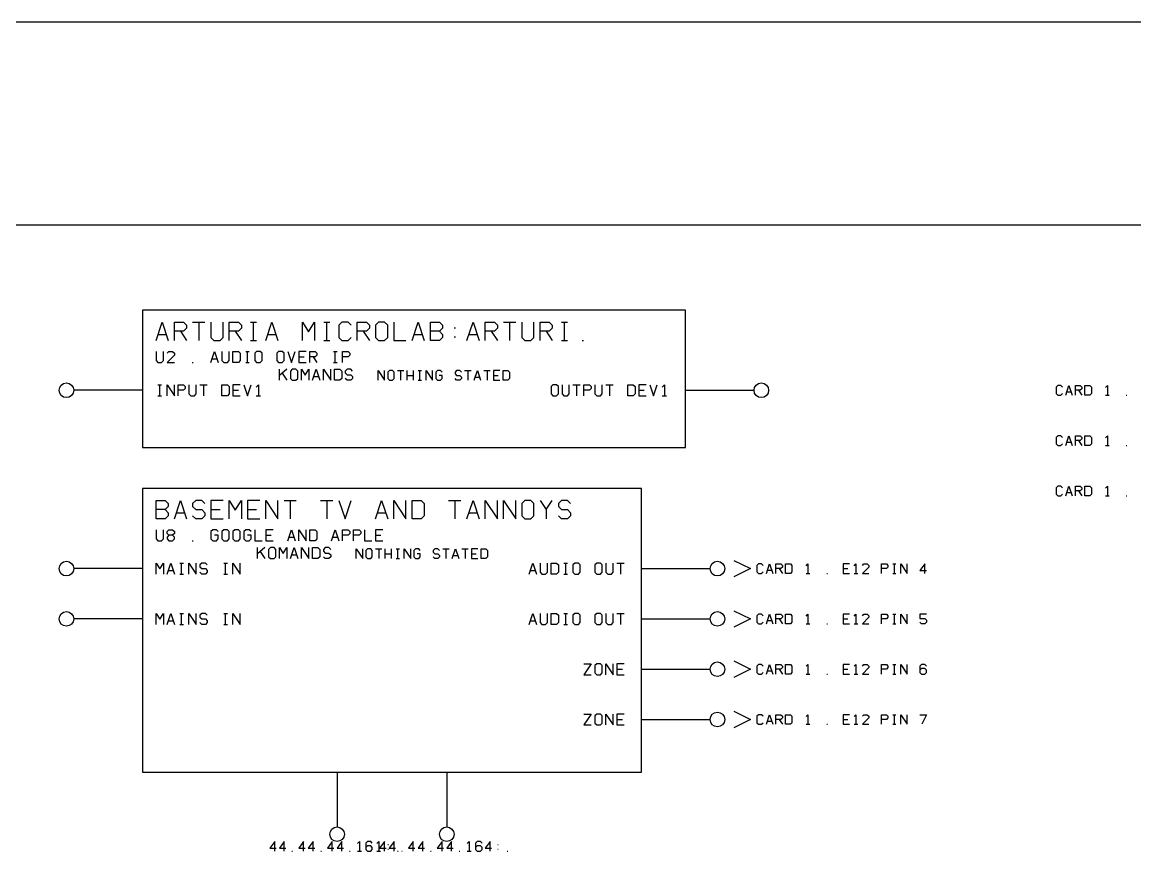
# Model space of a CAD drawing. Header units: millimetres. Extents: x 10 to 2534, y 10 to 1372.
# Drawn here: x 332.9 to 576.3, y 1189.3 to 1371.6 of the extents above; entities that cross this region are included whole.
import ezdxf

# ---------------------------------------------------------------- set-up
doc = ezdxf.new("R2010")
doc.units = ezdxf.units.MM
for name, color, linetype, lineweight in [('DEVICE', 7, 'CONTINUOUS', 25), ('GROUP', 6, 'CONTINUOUS', 25), ('LABEL', 8, 'CONTINUOUS', 25), ('PANE', 250, 'CONTINUOUS', 25), ('POINT', 4, 'CONTINUOUS', 25), ('PORT_BUS', 5, 'CONTINUOUS', 25), ('PORT_IN', 3, 'CONTINUOUS', 25), ('PORT_OUT', 30, 'CONTINUOUS', 25), ('PORTAL', 2, 'CONTINUOUS', 25), ('SHEET', 7, 'CONTINUOUS', 25)]:
    doc.layers.add(name, color=color, linetype=linetype, lineweight=lineweight)

msp = doc.modelspace()

# ---------------------------------------------------------------- linework, layer by layer
at = {"layer": 'DEVICE'}
for points in [[(359.2, 1278.6), (478, 1278.6), (478, 1308.6), (359.2, 1308.6)], [(359.2, 1207.6), (468.4, 1207.6), (468.4, 1269.6), (359.2, 1269.6)]]:
    msp.add_lwpolyline(points, close=True, dxfattribs=at)
at = {"layer": 'GROUP'}
msp.add_lwpolyline([(24, 223.4), (1535.9, 223.4), (1535.9, 1327.2), (24, 1327.2)], close=True, dxfattribs=at)
at = {"layer": 'LABEL'}
for points in [[(362.2, 1302), (363.533333, 1306), (364.866667, 1302)], [(366.2, 1302), (366.2, 1306), (368.2, 1306), (368.866667, 1305.333333), (368.866667, 1304.666667), (368.2, 1304), (366.2, 1304)], [(370.2, 1306), (372.866667, 1306)], [(371.533333, 1306), (371.533333, 1302)], [(374.2, 1306), (374.2, 1302.666667), (374.866667, 1302), (376.2, 1302), (376.866667, 1302.666667), (376.866667, 1306)], [(378.2, 1302), (378.2, 1306), (380.2, 1306), (380.866667, 1305.333333), (380.866667, 1304.666667), (380.2, 1304), (378.2, 1304)], [(382.866667, 1306), (384.2, 1306)], [(383.533333, 1302), (383.533333, 1306)], [(386.2, 1302), (387.533333, 1306), (388.866667, 1302)], [(394.2, 1302), (394.2, 1306), (395.533333, 1303.866667), (396.866667, 1306), (396.866667, 1302)], [(398.866667, 1306), (400.2, 1306)], [(399.533333, 1302), (399.533333, 1306)], [(404.866667, 1305.333333), (404.2, 1306), (402.866667, 1306), (402.2, 1305.333333), (402.2, 1302.666667), (402.866667, 1302), (404.2, 1302), (404.866667, 1302.666667)], [(406.2, 1302), (406.2, 1306), (408.2, 1306), (408.866667, 1305.333333), (408.866667, 1304.666667), (408.2, 1304), (406.2, 1304)], [(410.866667, 1302), (412.2, 1302), (412.866667, 1302.666667), (412.866667, 1305.333333), (412.2, 1306), (410.866667, 1306), (410.2, 1305.333333), (410.2, 1302.666667), (410.866667, 1302)], [(414.2, 1306), (414.2, 1302), (416.866667, 1302)], [(418.2, 1302), (419.533333, 1306), (420.866667, 1302)], [(422.2, 1302), (422.2, 1306), (424.2, 1306), (424.866667, 1305.333333), (424.866667, 1304.666667), (424.2, 1304), (422.2, 1304)], [(427.4, 1304.8), (427.666667, 1304.8)], [(430.2, 1302), (431.533333, 1306), (432.866667, 1302)], [(434.2, 1302), (434.2, 1306), (436.2, 1306), (436.866667, 1305.333333), (436.866667, 1304.666667), (436.2, 1304), (434.2, 1304)], [(438.2, 1306), (440.866667, 1306)], [(439.533333, 1306), (439.533333, 1302)], [(442.2, 1306), (442.2, 1302.666667), (442.866667, 1302), (444.2, 1302), (444.866667, 1302.666667), (444.866667, 1306)], [(446.2, 1302), (446.2, 1306), (448.2, 1306), (448.866667, 1305.333333), (448.866667, 1304.666667), (448.2, 1304), (446.2, 1304)], [(450.866667, 1306), (452.2, 1306)], [(451.533333, 1302), (451.533333, 1306)], [(362.666667, 1303.333333), (364.4, 1303.333333)], [(367.533333, 1304), (368.866667, 1302)], [(379.533333, 1304), (380.866667, 1302)], [(382.866667, 1302), (384.2, 1302)], [(386.666667, 1303.333333), (388.4, 1303.333333)], [(398.866667, 1302), (400.2, 1302)], [(407.533333, 1304), (408.866667, 1302)], [(418.666667, 1303.333333), (420.4, 1303.333333)], [(424.2, 1304), (424.866667, 1303.333333), (424.866667, 1302.666667), (424.2, 1302), (422.2, 1302)], [(427.4, 1302.8), (427.666667, 1302.8)], [(430.666667, 1303.333333), (432.4, 1303.333333)], [(435.533333, 1304), (436.866667, 1302)], [(447.533333, 1304), (448.866667, 1302)], [(450.866667, 1302), (452.2, 1302)], [(455.4, 1302), (455.666667, 1302)], [(362.2, 1299.6), (362.2, 1297.6), (362.6, 1297.2), (363.4, 1297.2), (363.8, 1297.6), (363.8, 1299.6)], [(364.6, 1299.2), (365, 1299.6), (365.8, 1299.6), (366.2, 1299.2), (366.2, 1298.8), (364.6, 1297.2), (366.2, 1297.2)], [(374.2, 1297.2), (375, 1299.6), (375.8, 1297.2)], [(376.6, 1299.6), (376.6, 1297.6), (377, 1297.2), (377.8, 1297.2), (378.2, 1297.6), (378.2, 1299.6)], [(379, 1297.2), (379, 1299.6), (380.2, 1299.6), (380.6, 1299.2), (380.6, 1297.6), (380.2, 1297.2), (379, 1297.2)], [(381.8, 1299.6), (382.6, 1299.6)], [(382.2, 1297.2), (382.2, 1299.6)], [(384.2, 1297.2), (385, 1297.2), (385.4, 1297.6), (385.4, 1299.2), (385, 1299.6), (384.2, 1299.6), (383.8, 1299.2), (383.8, 1297.6), (384.2, 1297.2)], [(389, 1297.2), (389.8, 1297.2), (390.2, 1297.6), (390.2, 1299.2), (389.8, 1299.6), (389, 1299.6), (388.6, 1299.2), (388.6, 1297.6), (389, 1297.2)], [(391, 1299.6), (391.8, 1297.2), (392.6, 1299.6)], [(395, 1299.6), (393.4, 1299.6), (393.4, 1297.2), (395, 1297.2)], [(395.8, 1297.2), (395.8, 1299.6), (397, 1299.6), (397.4, 1299.2), (397.4, 1298.8), (397, 1298.4), (395.8, 1298.4)], [(401, 1299.6), (401.8, 1299.6)], [(401.4, 1297.2), (401.4, 1299.6)], [(403, 1297.2), (403, 1299.6), (404.2, 1299.6), (404.6, 1299.2), (404.6, 1298.8), (404.2, 1298.4), (403, 1298.4)], [(370.12, 1297.2), (370.28, 1297.2)], [(374.48, 1298), (375.52, 1298)], [(381.8, 1297.2), (382.6, 1297.2)], [(393.4, 1298.4), (394.6, 1298.4)], [(396.6, 1298.4), (397.4, 1297.2)], [(401, 1297.2), (401.8, 1297.2)], [(362.6, 1292.3), (363.4, 1292.3)], [(363, 1289.9), (363, 1292.3)], [(364.6, 1289.9), (364.6, 1292.3), (366.2, 1289.9), (366.2, 1292.3)], [(367, 1289.9), (367, 1292.3), (368.2, 1292.3), (368.6, 1291.9), (368.6, 1291.5), (368.2, 1291.1), (367, 1291.1)], [(369.4, 1292.3), (369.4, 1290.3), (369.8, 1289.9), (370.6, 1289.9), (371, 1290.3), (371, 1292.3)], [(371.8, 1292.3), (373.4, 1292.3)], [(372.6, 1292.3), (372.6, 1289.9)], [(376.6, 1289.9), (376.6, 1292.3), (377.8, 1292.3), (378.2, 1291.9), (378.2, 1290.3), (377.8, 1289.9), (376.6, 1289.9)], [(380.6, 1292.3), (379, 1292.3), (379, 1289.9), (380.6, 1289.9)], [(381.4, 1292.3), (382.2, 1289.9), (383, 1292.3)], [(384.12, 1291.82), (384.6, 1292.3), (384.6, 1289.9)], [(449, 1289.9), (449.8, 1289.9), (450.2, 1290.3), (450.2, 1291.9), (449.8, 1292.3), (449, 1292.3), (448.6, 1291.9), (448.6, 1290.3), (449, 1289.9)], [(451, 1292.3), (451, 1290.3), (451.4, 1289.9), (452.2, 1289.9), (452.6, 1290.3), (452.6, 1292.3)], [(453.4, 1292.3), (455, 1292.3)], [(454.2, 1292.3), (454.2, 1289.9)], [(455.8, 1289.9), (455.8, 1292.3), (457, 1292.3), (457.4, 1291.9), (457.4, 1291.5), (457, 1291.1), (455.8, 1291.1)], [(458.2, 1292.3), (458.2, 1290.3), (458.6, 1289.9), (459.4, 1289.9), (459.8, 1290.3), (459.8, 1292.3)], [(460.6, 1292.3), (462.2, 1292.3)], [(461.4, 1292.3), (461.4, 1289.9)], [(465.4, 1289.9), (465.4, 1292.3), (466.6, 1292.3), (467, 1291.9), (467, 1290.3), (466.6, 1289.9), (465.4, 1289.9)], [(469.4, 1292.3), (467.8, 1292.3), (467.8, 1289.9), (469.4, 1289.9)], [(470.2, 1292.3), (471, 1289.9), (471.8, 1292.3)], [(472.92, 1291.82), (473.4, 1292.3), (473.4, 1289.9)], [(362.6, 1289.9), (363.4, 1289.9)], [(379, 1291.1), (380.2, 1291.1)], [(384.12, 1289.9), (385.08, 1289.9)], [(467.8, 1291.1), (469, 1291.1)], [(472.92, 1289.9), (473.88, 1289.9)], [(362.2, 1263), (362.2, 1267), (364.2, 1267), (364.866667, 1266.333333), (364.866667, 1265.666667), (364.2, 1265), (362.2, 1265)], [(366.2, 1263), (367.533333, 1267), (368.866667, 1263)], [(372.866667, 1266.333333), (372.2, 1267), (370.866667, 1267), (370.2, 1266.333333), (370.2, 1265.666667), (370.866667, 1265), (372.2, 1265), (372.866667, 1264.333333), (372.866667, 1263.666667), (372.2, 1263), (370.866667, 1263), (370.2, 1263.666667)], [(376.866667, 1267), (374.2, 1267), (374.2, 1263), (376.866667, 1263)], [(378.2, 1263), (378.2, 1267), (379.533333, 1264.866667), (380.866667, 1267), (380.866667, 1263)], [(384.866667, 1267), (382.2, 1267), (382.2, 1263), (384.866667, 1263)], [(386.2, 1263), (386.2, 1267), (388.866667, 1263), (388.866667, 1267)], [(390.2, 1267), (392.866667, 1267)], [(391.533333, 1267), (391.533333, 1263)], [(398.2, 1267), (400.866667, 1267)], [(399.533333, 1267), (399.533333, 1263)], [(402.2, 1267), (403.533333, 1263), (404.866667, 1267)], [(410.2, 1263), (411.533333, 1267), (412.866667, 1263)], [(414.2, 1263), (414.2, 1267), (416.866667, 1263), (416.866667, 1267)], [(418.2, 1263), (418.2, 1267), (420.2, 1267), (420.866667, 1266.333333), (420.866667, 1263.666667), (420.2, 1263), (418.2, 1263)], [(426.2, 1267), (428.866667, 1267)], [(427.533333, 1267), (427.533333, 1263)], [(430.2, 1263), (431.533333, 1267), (432.866667, 1263)], [(434.2, 1263), (434.2, 1267), (436.866667, 1263), (436.866667, 1267)], [(438.2, 1263), (438.2, 1267), (440.866667, 1263), (440.866667, 1267)], [(442.866667, 1263), (444.2, 1263), (444.866667, 1263.666667), (444.866667, 1266.333333), (444.2, 1267), (442.866667, 1267), (442.2, 1266.333333), (442.2, 1263.666667), (442.866667, 1263)], [(446.2, 1267), (447.533333, 1265), (448.866667, 1267)], [(452.866667, 1266.333333), (452.2, 1267), (450.866667, 1267), (450.2, 1266.333333), (450.2, 1265.666667), (450.866667, 1265), (452.2, 1265), (452.866667, 1264.333333), (452.866667, 1263.666667), (452.2, 1263), (450.866667, 1263), (450.2, 1263.666667)], [(364.2, 1265), (364.866667, 1264.333333), (364.866667, 1263.666667), (364.2, 1263), (362.2, 1263)], [(366.666667, 1264.333333), (368.4, 1264.333333)], [(374.2, 1265), (376.2, 1265)], [(382.2, 1265), (384.2, 1265)], [(410.666667, 1264.333333), (412.4, 1264.333333)], [(430.666667, 1264.333333), (432.4, 1264.333333)], [(447.533333, 1265), (447.533333, 1263)], [(362.2, 1260.6), (362.2, 1258.6), (362.6, 1258.2), (363.4, 1258.2), (363.8, 1258.6), (363.8, 1260.6)], [(365, 1259.4), (364.6, 1259.8), (364.6, 1260.2), (365, 1260.6), (365.8, 1260.6), (366.2, 1260.2), (366.2, 1259.8), (365.8, 1259.4), (365, 1259.4), (364.6, 1259), (364.6, 1258.6), (365, 1258.2), (365.8, 1258.2), (366.2, 1258.6), (366.2, 1259), (365.8, 1259.4)], [(375.8, 1260.2), (375.4, 1260.6), (374.6, 1260.6), (374.2, 1260.2), (374.2, 1258.6), (374.6, 1258.2), (375.4, 1258.2), (375.8, 1258.6), (375.8, 1259.4), (375, 1259.4)], [(377, 1258.2), (377.8, 1258.2), (378.2, 1258.6), (378.2, 1260.2), (377.8, 1260.6), (377, 1260.6), (376.6, 1260.2), (376.6, 1258.6), (377, 1258.2)], [(379.4, 1258.2), (380.2, 1258.2), (380.6, 1258.6), (380.6, 1260.2), (380.2, 1260.6), (379.4, 1260.6), (379, 1260.2), (379, 1258.6), (379.4, 1258.2)], [(383, 1260.2), (382.6, 1260.6), (381.8, 1260.6), (381.4, 1260.2), (381.4, 1258.6), (381.8, 1258.2), (382.6, 1258.2), (383, 1258.6), (383, 1259.4), (382.2, 1259.4)], [(383.8, 1260.6), (383.8, 1258.2), (385.4, 1258.2)], [(387.8, 1260.6), (386.2, 1260.6), (386.2, 1258.2), (387.8, 1258.2)], [(391, 1258.2), (391.8, 1260.6), (392.6, 1258.2)], [(393.4, 1258.2), (393.4, 1260.6), (395, 1258.2), (395, 1260.6)], [(395.8, 1258.2), (395.8, 1260.6), (397, 1260.6), (397.4, 1260.2), (397.4, 1258.6), (397, 1258.2), (395.8, 1258.2)], [(400.6, 1258.2), (401.4, 1260.6), (402.2, 1258.2)], [(403, 1258.2), (403, 1260.6), (404.2, 1260.6), (404.6, 1260.2), (404.6, 1259.8), (404.2, 1259.4), (403, 1259.4)], [(405.4, 1258.2), (405.4, 1260.6), (406.6, 1260.6), (407, 1260.2), (407, 1259.8), (406.6, 1259.4), (405.4, 1259.4)], [(407.8, 1260.6), (407.8, 1258.2), (409.4, 1258.2)], [(411.8, 1260.6), (410.2, 1260.6), (410.2, 1258.2), (411.8, 1258.2)], [(370.12, 1258.2), (370.28, 1258.2)], [(386.2, 1259.4), (387.4, 1259.4)], [(391.28, 1259), (392.32, 1259)], [(400.88, 1259), (401.92, 1259)], [(410.2, 1259.4), (411.4, 1259.4)], [(362.2, 1250.9), (362.2, 1253.3), (363, 1252.02), (363.8, 1253.3), (363.8, 1250.9)], [(364.6, 1250.9), (365.4, 1253.3), (366.2, 1250.9)], [(367.4, 1253.3), (368.2, 1253.3)], [(367.8, 1250.9), (367.8, 1253.3)], [(369.4, 1250.9), (369.4, 1253.3), (371, 1250.9), (371, 1253.3)], [(373.4, 1252.9), (373, 1253.3), (372.2, 1253.3), (371.8, 1252.9), (371.8, 1252.5), (372.2, 1252.1), (373, 1252.1), (373.4, 1251.7), (373.4, 1251.3), (373, 1250.9), (372.2, 1250.9), (371.8, 1251.3)], [(377, 1253.3), (377.8, 1253.3)], [(377.4, 1250.9), (377.4, 1253.3)], [(379, 1250.9), (379, 1253.3), (380.6, 1250.9), (380.6, 1253.3)], [(443.8, 1250.9), (444.6, 1253.3), (445.4, 1250.9)], [(446.2, 1253.3), (446.2, 1251.3), (446.6, 1250.9), (447.4, 1250.9), (447.8, 1251.3), (447.8, 1253.3)], [(448.6, 1250.9), (448.6, 1253.3), (449.8, 1253.3), (450.2, 1252.9), (450.2, 1251.3), (449.8, 1250.9), (448.6, 1250.9)], [(451.4, 1253.3), (452.2, 1253.3)], [(451.8, 1250.9), (451.8, 1253.3)], [(453.8, 1250.9), (454.6, 1250.9), (455, 1251.3), (455, 1252.9), (454.6, 1253.3), (453.8, 1253.3), (453.4, 1252.9), (453.4, 1251.3), (453.8, 1250.9)], [(458.6, 1250.9), (459.4, 1250.9), (459.8, 1251.3), (459.8, 1252.9), (459.4, 1253.3), (458.6, 1253.3), (458.2, 1252.9), (458.2, 1251.3), (458.6, 1250.9)], [(460.6, 1253.3), (460.6, 1251.3), (461, 1250.9), (461.8, 1250.9), (462.2, 1251.3), (462.2, 1253.3)], [(463, 1253.3), (464.6, 1253.3)], [(463.8, 1253.3), (463.8, 1250.9)], [(364.88, 1251.7), (365.92, 1251.7)], [(367.4, 1250.9), (368.2, 1250.9)], [(377, 1250.9), (377.8, 1250.9)], [(444.08, 1251.7), (445.12, 1251.7)], [(451.4, 1250.9), (452.2, 1250.9)], [(362.2, 1239.9), (362.2, 1242.3), (363, 1241.02), (363.8, 1242.3), (363.8, 1239.9)], [(364.6, 1239.9), (365.4, 1242.3), (366.2, 1239.9)], [(367.4, 1242.3), (368.2, 1242.3)], [(367.8, 1239.9), (367.8, 1242.3)], [(369.4, 1239.9), (369.4, 1242.3), (371, 1239.9), (371, 1242.3)], [(373.4, 1241.9), (373, 1242.3), (372.2, 1242.3), (371.8, 1241.9), (371.8, 1241.5), (372.2, 1241.1), (373, 1241.1), (373.4, 1240.7), (373.4, 1240.3), (373, 1239.9), (372.2, 1239.9), (371.8, 1240.3)], [(377, 1242.3), (377.8, 1242.3)], [(377.4, 1239.9), (377.4, 1242.3)], [(379, 1239.9), (379, 1242.3), (380.6, 1239.9), (380.6, 1242.3)], [(443.8, 1239.9), (444.6, 1242.3), (445.4, 1239.9)], [(446.2, 1242.3), (446.2, 1240.3), (446.6, 1239.9), (447.4, 1239.9), (447.8, 1240.3), (447.8, 1242.3)], [(448.6, 1239.9), (448.6, 1242.3), (449.8, 1242.3), (450.2, 1241.9), (450.2, 1240.3), (449.8, 1239.9), (448.6, 1239.9)], [(451.4, 1242.3), (452.2, 1242.3)], [(451.8, 1239.9), (451.8, 1242.3)], [(453.8, 1239.9), (454.6, 1239.9), (455, 1240.3), (455, 1241.9), (454.6, 1242.3), (453.8, 1242.3), (453.4, 1241.9), (453.4, 1240.3), (453.8, 1239.9)], [(458.6, 1239.9), (459.4, 1239.9), (459.8, 1240.3), (459.8, 1241.9), (459.4, 1242.3), (458.6, 1242.3), (458.2, 1241.9), (458.2, 1240.3), (458.6, 1239.9)], [(460.6, 1242.3), (460.6, 1240.3), (461, 1239.9), (461.8, 1239.9), (462.2, 1240.3), (462.2, 1242.3)], [(463, 1242.3), (464.6, 1242.3)], [(463.8, 1242.3), (463.8, 1239.9)], [(364.88, 1240.7), (365.92, 1240.7)], [(367.4, 1239.9), (368.2, 1239.9)], [(377, 1239.9), (377.8, 1239.9)], [(444.08, 1240.7), (445.12, 1240.7)], [(451.4, 1239.9), (452.2, 1239.9)], [(455.8, 1231.3), (457.4, 1231.3), (455.8, 1228.9), (457.4, 1228.9)], [(458.6, 1228.9), (459.4, 1228.9), (459.8, 1229.3), (459.8, 1230.9), (459.4, 1231.3), (458.6, 1231.3), (458.2, 1230.9), (458.2, 1229.3), (458.6, 1228.9)], [(460.6, 1228.9), (460.6, 1231.3), (462.2, 1228.9), (462.2, 1231.3)], [(464.6, 1231.3), (463, 1231.3), (463, 1228.9), (464.6, 1228.9)], [(463, 1230.1), (464.2, 1230.1)], [(455.8, 1220.3), (457.4, 1220.3), (455.8, 1217.9), (457.4, 1217.9)], [(458.6, 1217.9), (459.4, 1217.9), (459.8, 1218.3), (459.8, 1219.9), (459.4, 1220.3), (458.6, 1220.3), (458.2, 1219.9), (458.2, 1218.3), (458.6, 1217.9)], [(460.6, 1217.9), (460.6, 1220.3), (462.2, 1217.9), (462.2, 1220.3)], [(464.6, 1220.3), (463, 1220.3), (463, 1217.9), (464.6, 1217.9)], [(463, 1219.1), (464.2, 1219.1)], [(388.15, 1190.3), (388.15, 1192.4), (387.1, 1190.93), (388.5, 1190.93)], [(390.25, 1190.3), (390.25, 1192.4), (389.2, 1190.93), (390.6, 1190.93)], [(391.93, 1190.3), (392.07, 1190.3)], [(394.45, 1190.3), (394.45, 1192.4), (393.4, 1190.93), (394.8, 1190.93)], [(396.55, 1190.3), (396.55, 1192.4), (395.5, 1190.93), (396.9, 1190.93)], [(398.23, 1190.3), (398.37, 1190.3)], [(400.75, 1190.3), (400.75, 1192.4), (399.7, 1190.93), (401.1, 1190.93)], [(402.85, 1190.3), (402.85, 1192.4), (401.8, 1190.93), (403.2, 1190.93)], [(404.53, 1190.3), (404.67, 1190.3)], [(406.28, 1191.98), (406.7, 1192.4), (406.7, 1190.3)], [(406.28, 1190.3), (407.12, 1190.3)], [(409.5, 1192.05), (409.15, 1192.4), (408.45, 1192.4), (408.1, 1192.05), (408.1, 1190.65), (408.45, 1190.3), (409.15, 1190.3), (409.5, 1190.65), (409.5, 1191.14), (409.15, 1191.49), (408.45, 1191.49), (408.1, 1191.14)], [(410.48, 1191.98), (410.9, 1192.4), (410.9, 1190.3)], [(410.48, 1190.3), (411.32, 1190.3)], [(412.15, 1190.3), (412.15, 1192.4), (411.1, 1190.93), (412.5, 1190.93)], [(412.93, 1191.77), (413.07, 1191.77)], [(412.93, 1190.72), (413.07, 1190.72)], [(414.25, 1190.3), (414.25, 1192.4), (413.2, 1190.93), (414.6, 1190.93)], [(415.03, 1190.3), (415.17, 1190.3)], [(415.93, 1190.3), (416.07, 1190.3)], [(418.45, 1190.3), (418.45, 1192.4), (417.4, 1190.93), (418.8, 1190.93)], [(420.55, 1190.3), (420.55, 1192.4), (419.5, 1190.93), (420.9, 1190.93)], [(422.23, 1190.3), (422.37, 1190.3)], [(424.75, 1190.3), (424.75, 1192.4), (423.7, 1190.93), (425.1, 1190.93)], [(426.85, 1190.3), (426.85, 1192.4), (425.8, 1190.93), (427.2, 1190.93)], [(428.53, 1190.3), (428.67, 1190.3)], [(430.28, 1191.98), (430.7, 1192.4), (430.7, 1190.3)], [(430.28, 1190.3), (431.12, 1190.3)], [(433.5, 1192.05), (433.15, 1192.4), (432.45, 1192.4), (432.1, 1192.05), (432.1, 1190.65), (432.45, 1190.3), (433.15, 1190.3), (433.5, 1190.65), (433.5, 1191.14), (433.15, 1191.49), (432.45, 1191.49), (432.1, 1191.14)], [(435.25, 1190.3), (435.25, 1192.4), (434.2, 1190.93), (435.6, 1190.93)], [(436.93, 1191.77), (437.07, 1191.77)], [(436.93, 1190.72), (437.07, 1190.72)], [(439.03, 1190.3), (439.17, 1190.3)]]:
    msp.add_lwpolyline(points, dxfattribs=at)
at = {"layer": 'PANE'}
for points in [[(389.2, 1293.3), (389.2, 1295.7)], [(390.8, 1295.7), (389.2, 1294.34)], [(389.76, 1294.82), (390.8, 1293.3)], [(392, 1293.3), (392.8, 1293.3), (393.2, 1293.7), (393.2, 1295.3), (392.8, 1295.7), (392, 1295.7), (391.6, 1295.3), (391.6, 1293.7), (392, 1293.3)], [(394, 1293.3), (394, 1295.7), (394.8, 1294.42), (395.6, 1295.7), (395.6, 1293.3)], [(396.4, 1293.3), (397.2, 1295.7), (398, 1293.3)], [(398.8, 1293.3), (398.8, 1295.7), (400.4, 1293.3), (400.4, 1295.7)], [(401.2, 1293.3), (401.2, 1295.7), (402.4, 1295.7), (402.8, 1295.3), (402.8, 1293.7), (402.4, 1293.3), (401.2, 1293.3)], [(405.2, 1295.3), (404.8, 1295.7), (404, 1295.7), (403.6, 1295.3), (403.6, 1294.9), (404, 1294.5), (404.8, 1294.5), (405.2, 1294.1), (405.2, 1293.7), (404.8, 1293.3), (404, 1293.3), (403.6, 1293.7)], [(410.8, 1293.3), (410.8, 1295.4), (412.2, 1293.3), (412.2, 1295.4)], [(413.25, 1293.3), (413.95, 1293.3), (414.3, 1293.65), (414.3, 1295.05), (413.95, 1295.4), (413.25, 1295.4), (412.9, 1295.05), (412.9, 1293.65), (413.25, 1293.3)], [(415, 1295.4), (416.4, 1295.4)], [(415.7, 1295.4), (415.7, 1293.3)], [(417.1, 1293.3), (417.1, 1295.4)], [(418.5, 1293.3), (418.5, 1295.4)], [(419.55, 1295.4), (420.25, 1295.4)], [(419.9, 1293.3), (419.9, 1295.4)], [(421.3, 1293.3), (421.3, 1295.4), (422.7, 1293.3), (422.7, 1295.4)], [(424.8, 1295.05), (424.45, 1295.4), (423.75, 1295.4), (423.4, 1295.05), (423.4, 1293.65), (423.75, 1293.3), (424.45, 1293.3), (424.8, 1293.65), (424.8, 1294.35), (424.1, 1294.35)], [(429, 1295.05), (428.65, 1295.4), (427.95, 1295.4), (427.6, 1295.05), (427.6, 1294.7), (427.95, 1294.35), (428.65, 1294.35), (429, 1294), (429, 1293.65), (428.65, 1293.3), (427.95, 1293.3), (427.6, 1293.65)], [(429.7, 1295.4), (431.1, 1295.4)], [(430.4, 1295.4), (430.4, 1293.3)], [(431.8, 1293.3), (432.5, 1295.4), (433.2, 1293.3)], [(433.9, 1295.4), (435.3, 1295.4)], [(434.6, 1295.4), (434.6, 1293.3)], [(437.4, 1295.4), (436, 1295.4), (436, 1293.3), (437.4, 1293.3)], [(438.1, 1293.3), (438.1, 1295.4), (439.15, 1295.4), (439.5, 1295.05), (439.5, 1293.65), (439.15, 1293.3), (438.1, 1293.3)], [(396.68, 1294.1), (397.72, 1294.1)], [(417.1, 1294.35), (418.5, 1294.35)], [(419.55, 1293.3), (420.25, 1293.3)], [(432.045, 1294), (432.955, 1294)], [(436, 1294.35), (437.05, 1294.35)], [(384.4, 1254.3), (384.4, 1256.7)], [(386, 1256.7), (384.4, 1255.34)], [(384.96, 1255.82), (386, 1254.3)], [(387.2, 1254.3), (388, 1254.3), (388.4, 1254.7), (388.4, 1256.3), (388, 1256.7), (387.2, 1256.7), (386.8, 1256.3), (386.8, 1254.7), (387.2, 1254.3)], [(389.2, 1254.3), (389.2, 1256.7), (390, 1255.42), (390.8, 1256.7), (390.8, 1254.3)], [(391.6, 1254.3), (392.4, 1256.7), (393.2, 1254.3)], [(394, 1254.3), (394, 1256.7), (395.6, 1254.3), (395.6, 1256.7)], [(396.4, 1254.3), (396.4, 1256.7), (397.6, 1256.7), (398, 1256.3), (398, 1254.7), (397.6, 1254.3), (396.4, 1254.3)], [(400.4, 1256.3), (400, 1256.7), (399.2, 1256.7), (398.8, 1256.3), (398.8, 1255.9), (399.2, 1255.5), (400, 1255.5), (400.4, 1255.1), (400.4, 1254.7), (400, 1254.3), (399.2, 1254.3), (398.8, 1254.7)], [(406, 1254.3), (406, 1256.4), (407.4, 1254.3), (407.4, 1256.4)], [(408.45, 1254.3), (409.15, 1254.3), (409.5, 1254.65), (409.5, 1256.05), (409.15, 1256.4), (408.45, 1256.4), (408.1, 1256.05), (408.1, 1254.65), (408.45, 1254.3)], [(410.2, 1256.4), (411.6, 1256.4)], [(410.9, 1256.4), (410.9, 1254.3)], [(412.3, 1254.3), (412.3, 1256.4)], [(413.7, 1254.3), (413.7, 1256.4)], [(414.75, 1256.4), (415.45, 1256.4)], [(415.1, 1254.3), (415.1, 1256.4)], [(416.5, 1254.3), (416.5, 1256.4), (417.9, 1254.3), (417.9, 1256.4)], [(420, 1256.05), (419.65, 1256.4), (418.95, 1256.4), (418.6, 1256.05), (418.6, 1254.65), (418.95, 1254.3), (419.65, 1254.3), (420, 1254.65), (420, 1255.35), (419.3, 1255.35)], [(424.2, 1256.05), (423.85, 1256.4), (423.15, 1256.4), (422.8, 1256.05), (422.8, 1255.7), (423.15, 1255.35), (423.85, 1255.35), (424.2, 1255), (424.2, 1254.65), (423.85, 1254.3), (423.15, 1254.3), (422.8, 1254.65)], [(424.9, 1256.4), (426.3, 1256.4)], [(425.6, 1256.4), (425.6, 1254.3)], [(427, 1254.3), (427.7, 1256.4), (428.4, 1254.3)], [(429.1, 1256.4), (430.5, 1256.4)], [(429.8, 1256.4), (429.8, 1254.3)], [(432.6, 1256.4), (431.2, 1256.4), (431.2, 1254.3), (432.6, 1254.3)], [(433.3, 1254.3), (433.3, 1256.4), (434.35, 1256.4), (434.7, 1256.05), (434.7, 1254.65), (434.35, 1254.3), (433.3, 1254.3)], [(391.88, 1255.1), (392.92, 1255.1)], [(412.3, 1255.35), (413.7, 1255.35)], [(414.75, 1254.3), (415.45, 1254.3)], [(427.245, 1255), (428.155, 1255)], [(431.2, 1255.35), (432.25, 1255.35)]]:
    msp.add_lwpolyline(points, dxfattribs=at)
at = {"layer": 'POINT'}
for centre in [(342.6, 1291.1), (494.6, 1291.1), (342.6, 1252.1), (485, 1252.1), (342.6, 1241.1), (485, 1241.1), (485, 1230.1), (485, 1219.1), (401.8, 1194), (425.8, 1194)]:
    msp.add_circle(centre, 1.6, dxfattribs=at)
at = {"layer": 'PORT_BUS'}
for p, q in [((401.8, 1207.6), (401.8, 1195.6)), ((425.8, 1207.6), (425.8, 1195.6))]:
    msp.add_line(p, q, dxfattribs=at)
at = {"layer": 'PORT_IN'}
for p, q in [((359.2, 1291.1), (344.2, 1291.1)), ((359.2, 1252.1), (344.2, 1252.1)), ((359.2, 1241.1), (344.2, 1241.1))]:
    msp.add_line(p, q, dxfattribs=at)
at = {"layer": 'PORT_OUT'}
for p, q in [((478, 1291.1), (493, 1291.1)), ((468.4, 1252.1), (483.4, 1252.1)), ((468.4, 1241.1), (483.4, 1241.1)), ((468.4, 1230.1), (483.4, 1230.1)), ((468.4, 1219.1), (483.4, 1219.1))]:
    msp.add_line(p, q, dxfattribs=at)
at = {"layer": 'PORTAL'}
for points in [[(560.5, 1291.8), (560.15, 1292.15), (559.45, 1292.15), (559.1, 1291.8), (559.1, 1290.4), (559.45, 1290.05), (560.15, 1290.05), (560.5, 1290.4)], [(561.2, 1290.05), (561.9, 1292.15), (562.6, 1290.05)], [(561.445, 1290.75), (562.355, 1290.75)], [(563.3, 1290.05), (563.3, 1292.15), (564.35, 1292.15), (564.7, 1291.8), (564.7, 1291.45), (564.35, 1291.1), (563.3, 1291.1)], [(564, 1291.1), (564.7, 1290.05)], [(565.4, 1290.05), (565.4, 1292.15), (566.45, 1292.15), (566.8, 1291.8), (566.8, 1290.4), (566.45, 1290.05), (565.4, 1290.05)], [(569.88, 1291.73), (570.3, 1292.15), (570.3, 1290.05)], [(569.88, 1290.05), (570.72, 1290.05)], [(574.43, 1290.05), (574.57, 1290.05)], [(560.5, 1280.8), (560.15, 1281.15), (559.45, 1281.15), (559.1, 1280.8), (559.1, 1279.4), (559.45, 1279.05), (560.15, 1279.05), (560.5, 1279.4)], [(561.2, 1279.05), (561.9, 1281.15), (562.6, 1279.05)], [(563.3, 1279.05), (563.3, 1281.15), (564.35, 1281.15), (564.7, 1280.8), (564.7, 1280.45), (564.35, 1280.1), (563.3, 1280.1)], [(564, 1280.1), (564.7, 1279.05)], [(565.4, 1279.05), (565.4, 1281.15), (566.45, 1281.15), (566.8, 1280.8), (566.8, 1279.4), (566.45, 1279.05), (565.4, 1279.05)], [(569.88, 1280.73), (570.3, 1281.15), (570.3, 1279.05)], [(561.445, 1279.75), (562.355, 1279.75)], [(569.88, 1279.05), (570.72, 1279.05)], [(574.43, 1279.05), (574.57, 1279.05)], [(560.5, 1269.8), (560.15, 1270.15), (559.45, 1270.15), (559.1, 1269.8), (559.1, 1268.4), (559.45, 1268.05), (560.15, 1268.05), (560.5, 1268.4)], [(561.2, 1268.05), (561.9, 1270.15), (562.6, 1268.05)], [(561.445, 1268.75), (562.355, 1268.75)], [(563.3, 1268.05), (563.3, 1270.15), (564.35, 1270.15), (564.7, 1269.8), (564.7, 1269.45), (564.35, 1269.1), (563.3, 1269.1)], [(564, 1269.1), (564.7, 1268.05)], [(565.4, 1268.05), (565.4, 1270.15), (566.45, 1270.15), (566.8, 1269.8), (566.8, 1268.4), (566.45, 1268.05), (565.4, 1268.05)], [(569.88, 1269.73), (570.3, 1270.15), (570.3, 1268.05)], [(569.88, 1268.05), (570.72, 1268.05)], [(574.43, 1268.05), (574.57, 1268.05)], [(488.6, 1253.9), (492.2, 1252.1), (488.6, 1250.3)], [(495, 1252.8), (494.65, 1253.15), (493.95, 1253.15), (493.6, 1252.8), (493.6, 1251.4), (493.95, 1251.05), (494.65, 1251.05), (495, 1251.4)], [(495.7, 1251.05), (496.4, 1253.15), (497.1, 1251.05)], [(495.945, 1251.75), (496.855, 1251.75)], [(497.8, 1251.05), (497.8, 1253.15), (498.85, 1253.15), (499.2, 1252.8), (499.2, 1252.45), (498.85, 1252.1), (497.8, 1252.1)], [(498.5, 1252.1), (499.2, 1251.05)], [(499.9, 1251.05), (499.9, 1253.15), (500.95, 1253.15), (501.3, 1252.8), (501.3, 1251.4), (500.95, 1251.05), (499.9, 1251.05)], [(504.38, 1252.73), (504.8, 1253.15), (504.8, 1251.05)], [(504.38, 1251.05), (505.22, 1251.05)], [(508.93, 1251.05), (509.07, 1251.05)], [(513.9, 1253.15), (512.5, 1253.15), (512.5, 1251.05), (513.9, 1251.05)], [(512.5, 1252.1), (513.55, 1252.1)], [(514.88, 1252.73), (515.3, 1253.15), (515.3, 1251.05)], [(514.88, 1251.05), (515.72, 1251.05)], [(516.7, 1252.8), (517.05, 1253.15), (517.75, 1253.15), (518.1, 1252.8), (518.1, 1252.45), (516.7, 1251.05), (518.1, 1251.05)], [(520.9, 1251.05), (520.9, 1253.15), (521.95, 1253.15), (522.3, 1252.8), (522.3, 1252.45), (521.95, 1252.1), (520.9, 1252.1)], [(523.35, 1253.15), (524.05, 1253.15)], [(523.35, 1251.05), (524.05, 1251.05)], [(523.7, 1251.05), (523.7, 1253.15)], [(525.1, 1251.05), (525.1, 1253.15), (526.5, 1251.05), (526.5, 1253.15)], [(530.35, 1251.05), (530.35, 1253.15), (529.3, 1251.68), (530.7, 1251.68)], [(488.6, 1242.9), (492.2, 1241.1), (488.6, 1239.3)], [(495, 1241.8), (494.65, 1242.15), (493.95, 1242.15), (493.6, 1241.8), (493.6, 1240.4), (493.95, 1240.05), (494.65, 1240.05), (495, 1240.4)], [(495.7, 1240.05), (496.4, 1242.15), (497.1, 1240.05)], [(497.8, 1240.05), (497.8, 1242.15), (498.85, 1242.15), (499.2, 1241.8), (499.2, 1241.45), (498.85, 1241.1), (497.8, 1241.1)], [(499.9, 1240.05), (499.9, 1242.15), (500.95, 1242.15), (501.3, 1241.8), (501.3, 1240.4), (500.95, 1240.05), (499.9, 1240.05)], [(504.38, 1241.73), (504.8, 1242.15), (504.8, 1240.05)], [(513.9, 1242.15), (512.5, 1242.15), (512.5, 1240.05), (513.9, 1240.05)], [(514.88, 1241.73), (515.3, 1242.15), (515.3, 1240.05)], [(516.7, 1241.8), (517.05, 1242.15), (517.75, 1242.15), (518.1, 1241.8), (518.1, 1241.45), (516.7, 1240.05), (518.1, 1240.05)], [(520.9, 1240.05), (520.9, 1242.15), (521.95, 1242.15), (522.3, 1241.8), (522.3, 1241.45), (521.95, 1241.1), (520.9, 1241.1)], [(523.35, 1242.15), (524.05, 1242.15)], [(523.7, 1240.05), (523.7, 1242.15)], [(525.1, 1240.05), (525.1, 1242.15), (526.5, 1240.05), (526.5, 1242.15)], [(530.7, 1242.15), (529.3, 1242.15), (529.3, 1241.17), (530.35, 1241.17), (530.7, 1240.82), (530.7, 1240.4), (530.35, 1240.05), (529.65, 1240.05), (529.3, 1240.4)], [(495.945, 1240.75), (496.855, 1240.75)], [(498.5, 1241.1), (499.2, 1240.05)], [(504.38, 1240.05), (505.22, 1240.05)], [(508.93, 1240.05), (509.07, 1240.05)], [(512.5, 1241.1), (513.55, 1241.1)], [(514.88, 1240.05), (515.72, 1240.05)], [(523.35, 1240.05), (524.05, 1240.05)], [(488.6, 1231.9), (492.2, 1230.1), (488.6, 1228.3)], [(495, 1230.8), (494.65, 1231.15), (493.95, 1231.15), (493.6, 1230.8), (493.6, 1229.4), (493.95, 1229.05), (494.65, 1229.05), (495, 1229.4)], [(495.7, 1229.05), (496.4, 1231.15), (497.1, 1229.05)], [(495.945, 1229.75), (496.855, 1229.75)], [(497.8, 1229.05), (497.8, 1231.15), (498.85, 1231.15), (499.2, 1230.8), (499.2, 1230.45), (498.85, 1230.1), (497.8, 1230.1)], [(498.5, 1230.1), (499.2, 1229.05)], [(499.9, 1229.05), (499.9, 1231.15), (500.95, 1231.15), (501.3, 1230.8), (501.3, 1229.4), (500.95, 1229.05), (499.9, 1229.05)], [(504.38, 1230.73), (504.8, 1231.15), (504.8, 1229.05)], [(504.38, 1229.05), (505.22, 1229.05)], [(508.93, 1229.05), (509.07, 1229.05)], [(513.9, 1231.15), (512.5, 1231.15), (512.5, 1229.05), (513.9, 1229.05)], [(512.5, 1230.1), (513.55, 1230.1)], [(514.88, 1230.73), (515.3, 1231.15), (515.3, 1229.05)], [(514.88, 1229.05), (515.72, 1229.05)], [(516.7, 1230.8), (517.05, 1231.15), (517.75, 1231.15), (518.1, 1230.8), (518.1, 1230.45), (516.7, 1229.05), (518.1, 1229.05)], [(520.9, 1229.05), (520.9, 1231.15), (521.95, 1231.15), (522.3, 1230.8), (522.3, 1230.45), (521.95, 1230.1), (520.9, 1230.1)], [(523.35, 1231.15), (524.05, 1231.15)], [(523.35, 1229.05), (524.05, 1229.05)], [(523.7, 1229.05), (523.7, 1231.15)], [(525.1, 1229.05), (525.1, 1231.15), (526.5, 1229.05), (526.5, 1231.15)], [(530.7, 1230.8), (530.35, 1231.15), (529.65, 1231.15), (529.3, 1230.8), (529.3, 1229.4), (529.65, 1229.05), (530.35, 1229.05), (530.7, 1229.4), (530.7, 1229.89), (530.35, 1230.24), (529.65, 1230.24), (529.3, 1229.89)], [(488.6, 1220.9), (492.2, 1219.1), (488.6, 1217.3)], [(495, 1219.8), (494.65, 1220.15), (493.95, 1220.15), (493.6, 1219.8), (493.6, 1218.4), (493.95, 1218.05), (494.65, 1218.05), (495, 1218.4)], [(495.7, 1218.05), (496.4, 1220.15), (497.1, 1218.05)], [(497.8, 1218.05), (497.8, 1220.15), (498.85, 1220.15), (499.2, 1219.8), (499.2, 1219.45), (498.85, 1219.1), (497.8, 1219.1)], [(499.9, 1218.05), (499.9, 1220.15), (500.95, 1220.15), (501.3, 1219.8), (501.3, 1218.4), (500.95, 1218.05), (499.9, 1218.05)], [(504.38, 1219.73), (504.8, 1220.15), (504.8, 1218.05)], [(513.9, 1220.15), (512.5, 1220.15), (512.5, 1218.05), (513.9, 1218.05)], [(514.88, 1219.73), (515.3, 1220.15), (515.3, 1218.05)], [(516.7, 1219.8), (517.05, 1220.15), (517.75, 1220.15), (518.1, 1219.8), (518.1, 1219.45), (516.7, 1218.05), (518.1, 1218.05)], [(520.9, 1218.05), (520.9, 1220.15), (521.95, 1220.15), (522.3, 1219.8), (522.3, 1219.45), (521.95, 1219.1), (520.9, 1219.1)], [(523.35, 1220.15), (524.05, 1220.15)], [(523.7, 1218.05), (523.7, 1220.15)], [(525.1, 1218.05), (525.1, 1220.15), (526.5, 1218.05), (526.5, 1220.15)], [(529.3, 1220.15), (530.7, 1220.15), (529.72, 1218.05)], [(495.945, 1218.75), (496.855, 1218.75)], [(498.5, 1219.1), (499.2, 1218.05)], [(504.38, 1218.05), (505.22, 1218.05)], [(508.93, 1218.05), (509.07, 1218.05)], [(512.5, 1219.1), (513.55, 1219.1)], [(514.88, 1218.05), (515.72, 1218.05)], [(523.35, 1218.05), (524.05, 1218.05)]]:
    msp.add_lwpolyline(points, dxfattribs=at)
at = {"layer": 'SHEET'}
msp.add_lwpolyline([(9.6, 9.6), (2534.5, 9.6), (2534.5, 1371.6), (9.6, 1371.6)], close=True, dxfattribs=at)

doc.saveas('drawing.dxf')
